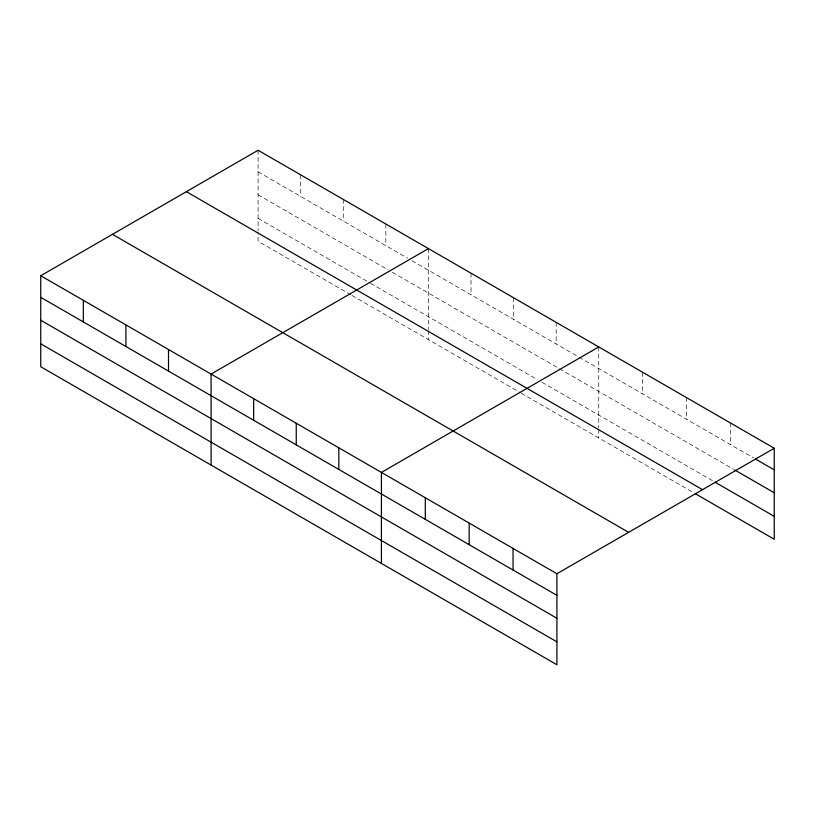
<?xml version="1.0" encoding="UTF-8"?>
<svg xmlns="http://www.w3.org/2000/svg" width="815" height="815" viewBox="0 0 815 815"><rect width="100%" height="100%" fill="white"/><g stroke="black" fill="none" stroke-linecap="round" stroke-linejoin="round"><path stroke-width="0.61" stroke-dasharray="4.08 3.06" d="M258.09 171.873L407.673 258.233M412.044 260.759L578.008 356.573M579.098 357.204L753.406 457.836M258.09 194.765L388.022 269.785M392.392 272.302L558.357 368.125M559.447 368.757L733.663 469.338M258.09 218.359L369.46 282.662M370.55 283.294L537.605 379.739M541.975 382.266L712.83 480.901M350.898 294.836L258.09 241.26L258.09 232.357M351.988 295.468L520.143 392.555M521.233 393.187L694.176 493.034M730.372 422.934L730.372 444.542M686.505 397.608L686.505 419.216M642.627 372.272L642.627 393.879M598.75 346.946L598.75 427.763M598.75 429.036L598.75 437.94M556.166 322.353L556.166 343.971M513.593 297.77L513.593 319.378M471.009 273.188L471.009 294.796M428.425 248.606L428.425 329.423M428.425 330.696L428.425 339.6M385.841 224.013L385.841 245.621M343.258 199.43L343.258 221.038M300.674 174.848L300.674 196.456M258.09 150.255L258.09 231.083"/><path stroke-width="1.22" d="M40.75 275.735L556.91 573.74L556.91 664.745L40.75 366.74L40.75 275.735L258.09 150.255L774.25 448.26L774.25 539.265L695.277 493.666M428.425 248.606L211.085 374.075L211.085 465.08M598.75 346.946L381.42 472.425L381.42 563.42M556.91 573.74L774.25 448.26M755.607 459.11L774.25 469.868M734.763 469.97L774.25 492.769M715.02 482.164L774.25 516.364M186.37 191.668L702.53 489.672M112.47 234.333L628.63 532.338M40.75 297.343L556.91 595.347M40.75 320.244L556.91 618.249M40.75 343.838L556.91 641.843M513.043 548.414L513.043 570.021M469.165 523.077L469.165 544.695M425.287 497.751L425.287 519.359M338.836 447.832L338.836 469.44M296.252 423.25L296.252 444.858M253.669 398.667L253.669 420.275M168.501 349.492L168.501 371.1M125.918 324.91L125.918 346.518M83.334 300.328L83.334 321.935"/></g></svg>
